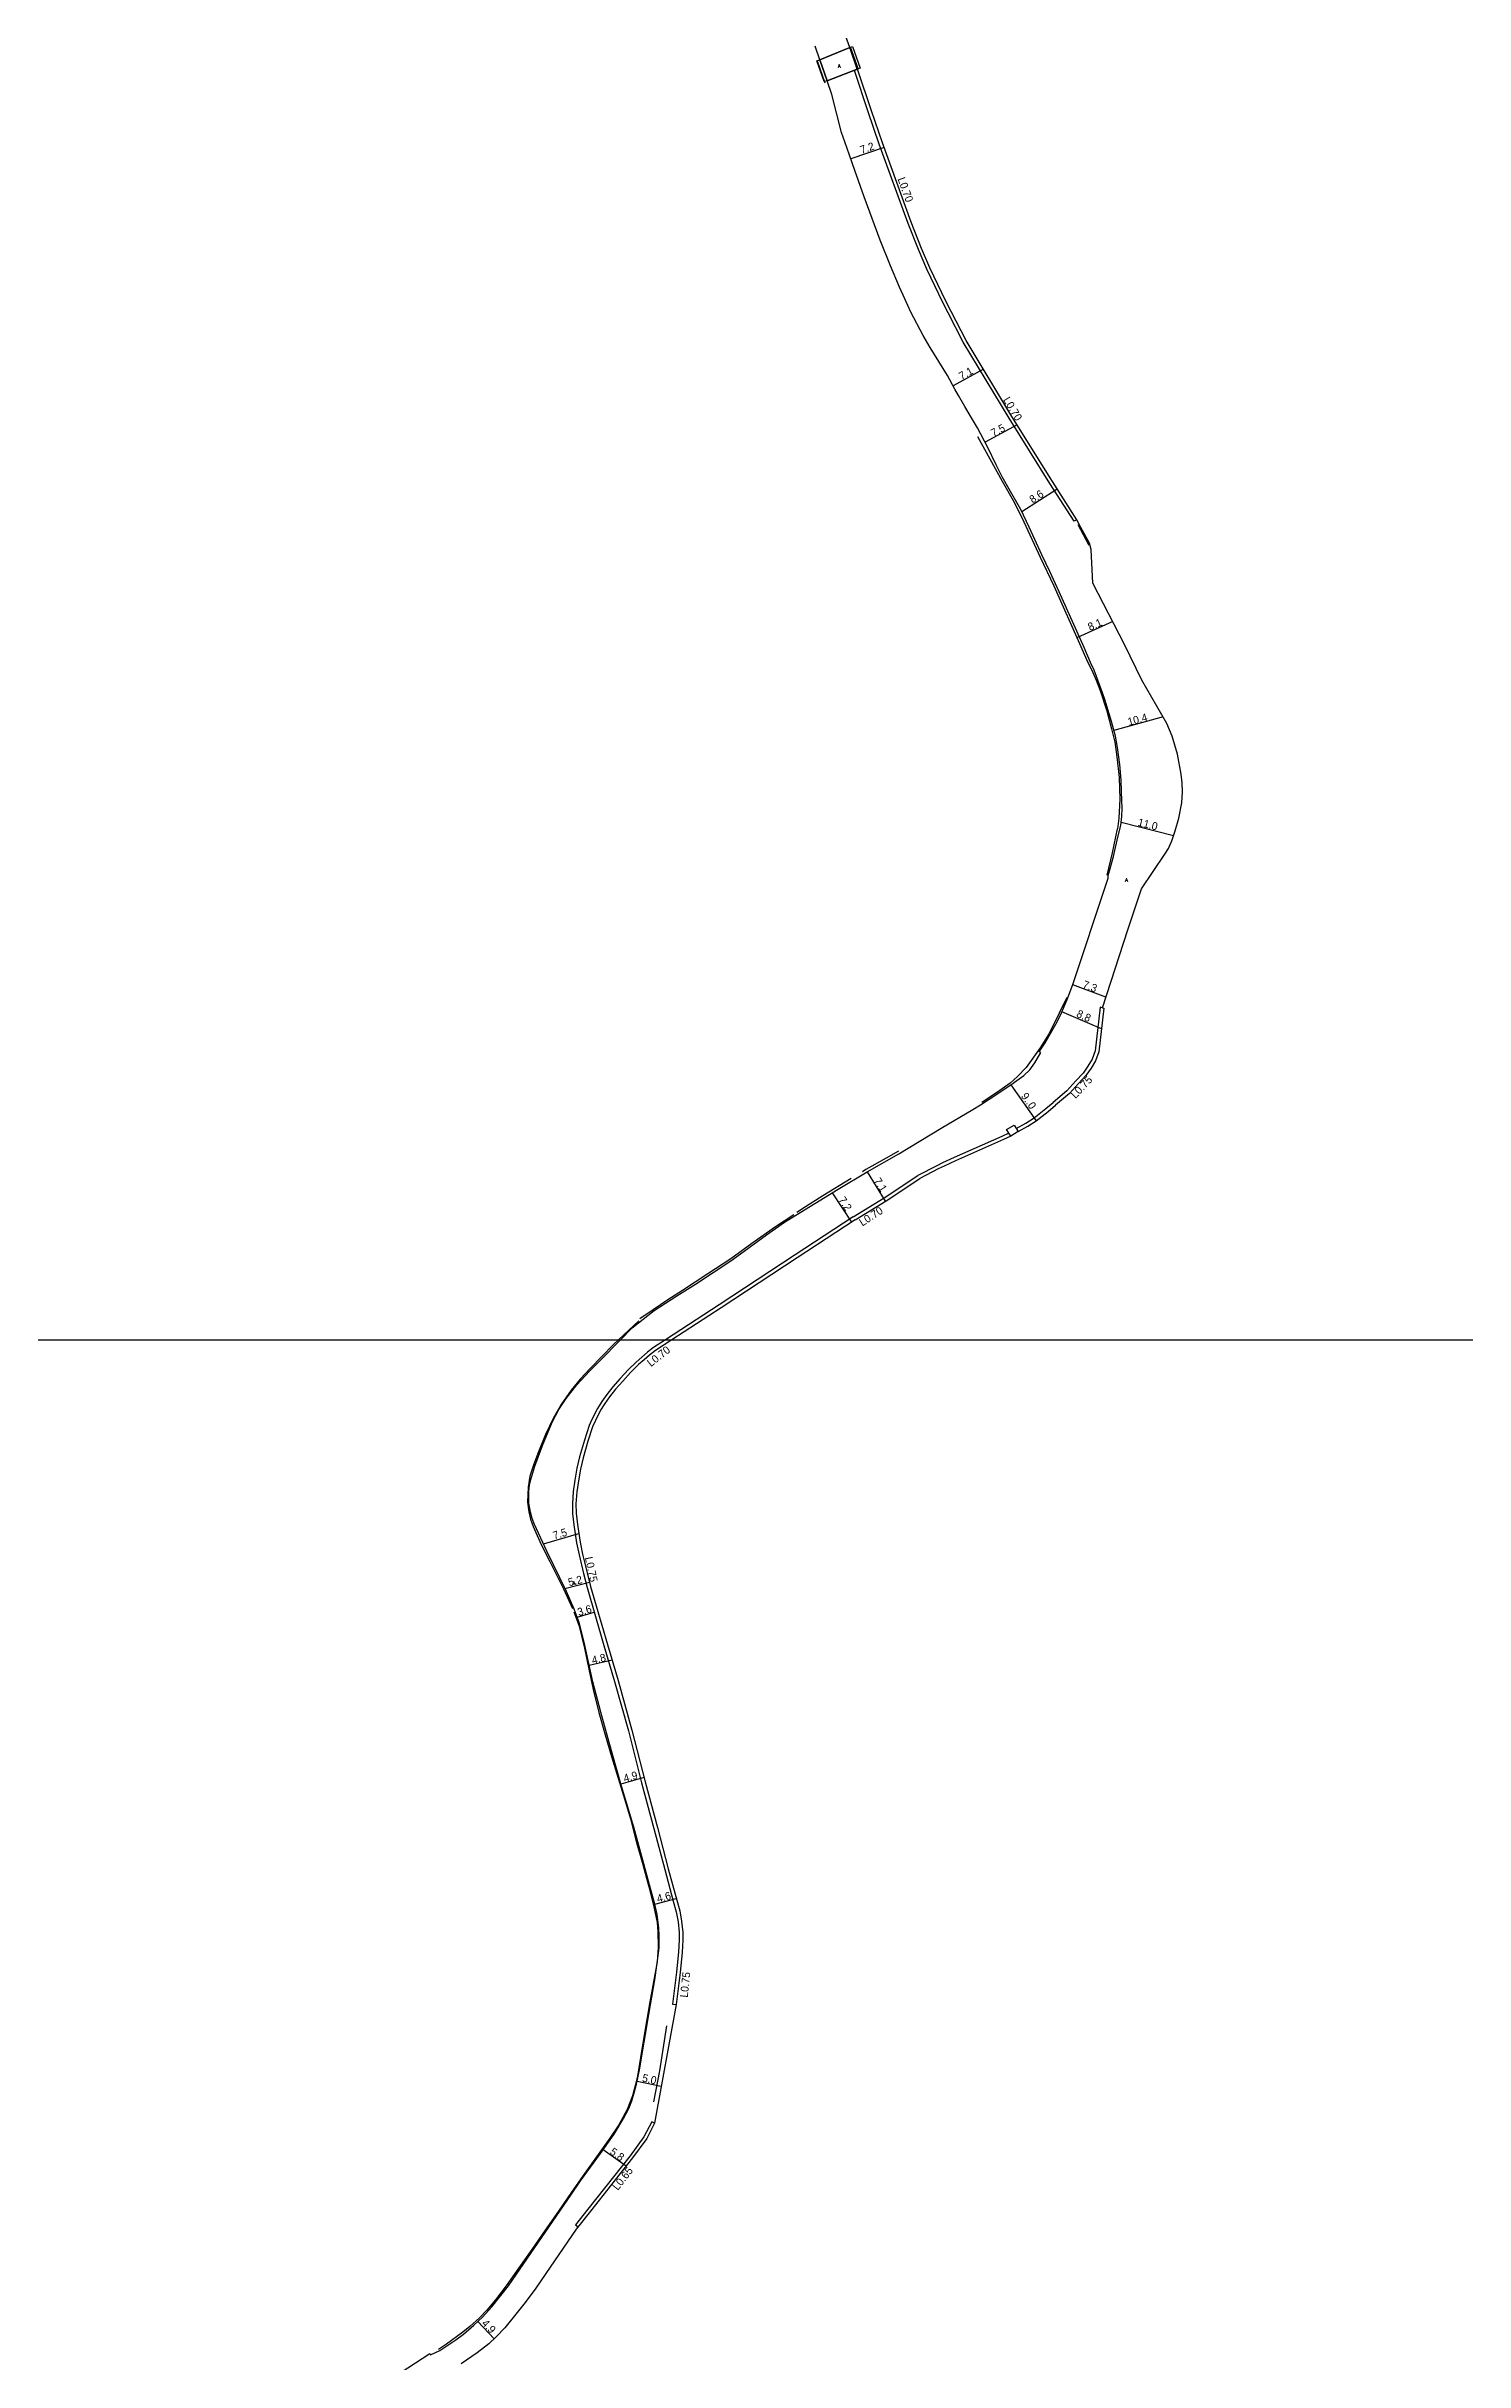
# Model space of a CAD drawing. Header units: metres. Extents: x -24000 to -20000, y -96000 to -93000.
# Drawn here: x -21381.1 to -21090.6, y -95009.2 to -94535.2 of the extents above; entities that cross this region are included whole.
import ezdxf

# ---------------------------------------------------------------- set-up
doc = ezdxf.new("R2010")
doc.units = ezdxf.units.M
doc.header["$LTSCALE"] = 2.5
for name, color, linetype in [('側溝・桝', 7, 'Continuous'), ('図郭', 7, 'Continuous'), ('幅員', 7, 'Continuous'), ('歩道・分離帯・安全施設', 7, 'Continuous'), ('舗装', 7, 'Continuous'), ('道路', 7, 'Continuous')]:
    doc.layers.add(name, color=color, linetype=linetype)
doc.styles.get("Standard").update_dxf_attribs({"font": ''})
doc.styles.add('YOKO_DECO', font='txt.shx', dxfattribs={"bigfont": 'extfont.shx'})
doc.styles.get('Standard').set_extended_font_data('@MS PGothic')

msp = doc.modelspace()

# ---------------------------------------------------------------- linework, layer by layer
at = {"layer": '側溝・桝'}
for points in [[(-21169.99, -94632.09), (-21170.59, -94632.43), (-21175.56, -94624.66), (-21183.89, -94611.34), (-21193.27, -94595.73), (-21196.4, -94589.76), (-21197.45, -94587.63), (-21200.74, -94580.79), (-21202.46, -94576.8), (-21204.58, -94571.42), (-21210.49, -94555.18), (-21212.76, -94548.58), (-21215.58, -94540.1), (-21215.01, -94539.88)], [(-21164.77, -94732.03), (-21165.25, -94731.87), (-21166.24, -94740.84), (-21166.88, -94742.57), (-21167.75, -94743.98), (-21168.73, -94745.41), (-21170.22, -94746.98), (-21172.07, -94749), (-21174.87, -94751.39)], [(-21182.42, -94756.73), (-21180.48, -94755.64), (-21178.78, -94754.53), (-21176.4, -94752.66), (-21174.87, -94751.39)], [(-21183.96, -94757.71), (-21185.37, -94758.37), (-21195.16, -94762.68), (-21197.52, -94763.78), (-21198.71, -94764.36), (-21202.57, -94766.37)], [(-21215.81, -94774.84), (-21209.48, -94770.94), (-21202.57, -94766.37)], [(-21215.81, -94774.84), (-21227.72, -94782.64), (-21243.29, -94792.85), (-21254.3, -94800)], [(-21254.3, -94800), (-21256.73, -94801.58), (-21257.98, -94802.56), (-21259.13, -94803.53), (-21260.29, -94804.56), (-21261.94, -94806.15), (-21263.58, -94807.96), (-21265.08, -94809.66), (-21266.32, -94811.21), (-21267.33, -94812.62), (-21268.22, -94814.05), (-21269.28, -94816.2), (-21269.89, -94817.58), (-21270.89, -94820.53), (-21271.88, -94824), (-21272.44, -94826.31), (-21272.86, -94828.78), (-21273.18, -94831.06), (-21273.36, -94833.56), (-21273.33, -94835.56), (-21273.07, -94837.92), (-21272.52, -94841.6), (-21271.98, -94844.04), (-21271.07, -94847.88), (-21270.35, -94850.7), (-21266.89, -94862.59), (-21264.7, -94869.97), (-21261.88, -94880.09), (-21259.16, -94890.7), (-21256.66, -94900.05), (-21254.42, -94908.49), (-21252.68, -94914.92), (-21252.08, -94917.11), (-21251.7, -94919.15), (-21251.48, -94921.36), (-21251.5, -94922.9), (-21251.61, -94925.34), (-21252.04, -94929.49), (-21252.84, -94936), (-21252.11, -94936.09)], [(-21256.5, -94960.39), (-21257.09, -94960.09), (-21258.69, -94963.19), (-21261.54, -94967.09), (-21270.17, -94978.01), (-21272.7, -94981.18), (-21272.18, -94981.6)]]:
    msp.add_lwpolyline(points, dxfattribs=at)
msp.add_lwpolyline([(-21183.57, -94758.33), (-21184.4, -94756.98), (-21182.88, -94756.04), (-21182.05, -94757.39)], close=True, dxfattribs=at)
at = {"layer": '図郭'}
for points in [[(-21600, -94800), (-20800, -94800), (-20800, -94200), (-21600, -94200)], [(-21600, -94800), (-20800, -94800), (-20800, -95400), (-21600, -95400)]]:
    msp.add_lwpolyline(points, close=True, dxfattribs=at)
at = {"layer": '幅員'}
for points in [[(-21209.51, -94555.86), (-21216.33, -94558.2)], [(-21189.13, -94601.28), (-21195.36, -94604.72)], [(-21182.25, -94612.67), (-21188.82, -94616.21)], [(-21181.29, -94630.41), (-21174.05, -94625.76)], [(-21162.65, -94652.95), (-21170.02, -94656.25)], [(-21152.36, -94672.49), (-21162.42, -94675.26)], [(-21150.2, -94696.8), (-21160.94, -94694.07)], [(-21164.06, -94729.86), (-21170.87, -94727.36)], [(-21164.98, -94736.37), (-21173.06, -94732.84)], [(-21183.55, -94747.81), (-21178.34, -94755.15)], [(-21212.98, -94765.61), (-21209.25, -94771.65)], [(-21220.12, -94769.93), (-21216.18, -94775.95)], [(-21279.27, -94841.81), (-21272.06, -94839.65)], [(-21274.88, -94850.92), (-21269.86, -94849.64)], [(-21272.36, -94856.8), (-21268.87, -94855.79)], [(-21265.22, -94865.62), (-21269.89, -94866.67)], [(-21258.67, -94889.63), (-21263.4, -94890.98)], [(-21256.49, -94915.59), (-21252.06, -94914.4)], [(-21255.15, -94952.89), (-21260.08, -94951.85)], [(-21262.36, -94969.2), (-21267.08, -94965.88)], [(-21289.36, -95004.52), (-21292.74, -95001)]]:
    msp.add_lwpolyline(points, dxfattribs=at)
at = {"layer": '歩道・分離帯・安全施設'}
for points in [[(-21214.76, -94539.89), (-21216.37, -94535.33)], [(-21223.21, -94538.14), (-21221.65, -94542.62)], [(-21190.39, -94615.04), (-21187.86, -94619.65), (-21185.33, -94624.21), (-21182.81, -94628.67), (-21180.88, -94632.54), (-21177.52, -94639.75), (-21174.76, -94645.66), (-21169.22, -94658.05), (-21168.01, -94660.72), (-21166.77, -94663.4), (-21166.04, -94664.96), (-21165.26, -94667.04), (-21163.9, -94671.22), (-21162.9, -94674.93), (-21162.26, -94677.64), (-21161.8, -94680.67), (-21161.32, -94684.89), (-21161.22, -94689.33), (-21161.4, -94693.18), (-21161.72, -94695.38)], [(-21167.48, -94637.39), (-21169.77, -94633.17)], [(-21163.8, -94704.87), (-21162.7, -94700.28), (-21161.69, -94695.41)], [(-21172.07, -94729.94), (-21173.64, -94733.11), (-21175.7, -94737.32), (-21177.54, -94740.24), (-21180.41, -94744.27), (-21182.2, -94746.07), (-21183.69, -94747.43), (-21185.32, -94748.6), (-21186.44, -94749.42), (-21189.5, -94751.39)], [(-21206.53, -94761.41), (-21209.07, -94762.82), (-21213.24, -94765.17), (-21213.93, -94765.59)], [(-21216.23, -94766.99), (-21222.08, -94770.54), (-21225.61, -94772.76), (-21227.39, -94773.95)], [(-21228.02, -94774.44), (-21231.77, -94776.88), (-21236.57, -94780.32), (-21240.86, -94783.42), (-21245.6, -94786.48), (-21250.79, -94789.9), (-21253.81, -94791.84), (-21256.82, -94793.9), (-21259.52, -94795.68)], [(-21259.77, -94796.12), (-21263.92, -94800)], [(-21263.92, -94800), (-21264.92, -94800.94), (-21267.33, -94803.43), (-21269.62, -94805.82), (-21271.75, -94808.09), (-21273.6, -94810.29), (-21275.62, -94813.23), (-21277.29, -94816.13), (-21278.85, -94819.37), (-21280.3, -94822.96), (-21281.28, -94825.46), (-21282.05, -94827.95), (-21282.41, -94830.19), (-21282.56, -94833.25), (-21282.27, -94835.24), (-21281.93, -94836.74), (-21281.39, -94838.21), (-21279.75, -94841.9), (-21278, -94845.4), (-21277.28, -94846.74), (-21275.19, -94850.97), (-21273.32, -94855.04)], [(-21273.08, -94855.69), (-21272.25, -94857.89), (-21271.99, -94858.64), (-21270.9, -94863.12), (-21269.92, -94867.81), (-21269.1, -94871.58), (-21267.9, -94876.34), (-21266.66, -94880.88), (-21265.34, -94885.29), (-21262.85, -94893.34), (-21261.42, -94898.09), (-21260.2, -94902.91), (-21258.89, -94907.44), (-21257.68, -94911.99), (-21256.81, -94915.48), (-21256.01, -94919.29), (-21255.84, -94921.14), (-21255.76, -94924.41), (-21256.01, -94927.35), (-21257.47, -94935.56), (-21258.68, -94942.4), (-21259.38, -94946.95), (-21260.06, -94951.15), (-21261.02, -94954.78), (-21262.14, -94957.61), (-21263.85, -94960.75), (-21265.66, -94963.49), (-21268.4, -94967.32), (-21271.13, -94971.13), (-21273.52, -94974.52), (-21276.19, -94978.44), (-21278.92, -94982.32), (-21281.68, -94986.23), (-21284.3, -94990.01), (-21286.94, -94993.73), (-21289.12, -94996.59), (-21290.91, -94998.68), (-21292.39, -95000.25), (-21294.33, -95002.01), (-21295.81, -95003.22), (-21299.16, -95005.62), (-21300.76, -95006.72)], [(-21256.64, -94956.04), (-21255.42, -94949.67), (-21254.02, -94940.44)]]:
    msp.add_lwpolyline(points, dxfattribs=at)
at = {"layer": '舗装'}
for points in [[(-21222.66, -94537.92), (-21216.55, -94535.44)], [(-21215.01, -94539.88), (-21221.19, -94542.21)]]:
    msp.add_lwpolyline(points, dxfattribs=at)
at = {"layer": '道路'}
for points in [[(-21156.75, -94707.64), (-21151.97, -94700.59), (-21151.25, -94699.42), (-21150.54, -94697.87), (-21149.89, -94695.79), (-21149.09, -94693.18), (-21148.52, -94690.06), (-21148.36, -94687.8), (-21148.42, -94685.95), (-21148.66, -94684.19), (-21149.41, -94680.1), (-21150.52, -94676.4), (-21151.59, -94673.81), (-21156.73, -94664.96), (-21160.22, -94657.65), (-21166.72, -94645.06), (-21167.09, -94638.18), (-21167.42, -94636.91), (-21169.17, -94633.68), (-21169.99, -94632.09), (-21174.99, -94624.3), (-21183.31, -94610.98), (-21192.67, -94595.39), (-21195.79, -94589.45), (-21196.83, -94587.33), (-21200.12, -94580.51), (-21201.82, -94576.54), (-21203.94, -94571.18), (-21209.85, -94554.95), (-21212.11, -94548.36), (-21214.94, -94539.86), (-21215.01, -94539.88), (-21216.55, -94535.44), (-21226.49, -94507.92)], [(-21179.64, -94744.74), (-21178.65, -94743.33), (-21177.41, -94741.21), (-21177.7, -94741.04), (-21176.51, -94739.2), (-21174.3, -94735.35), (-21173.37, -94733.57), (-21171.97, -94730.35), (-21170.82, -94727.23), (-21168.66, -94720.71), (-21166.13, -94713.06), (-21163.59, -94705.46), (-21163.62, -94704.97), (-21163.18, -94703.48), (-21162.54, -94701.06), (-21161.63, -94697.12), (-21161.02, -94694.72), (-21160.8, -94692.84), (-21160.75, -94691.24), (-21160.84, -94687.79), (-21160.95, -94685.43), (-21161.23, -94682.2), (-21161.69, -94678.77), (-21162.11, -94676.39), (-21162.93, -94673.41), (-21163.41, -94671.83), (-21164.23, -94669.13), (-21164.75, -94667.56), (-21166.45, -94662.92), (-21167.19, -94661.31), (-21168.53, -94658.28), (-21173.62, -94646.88), (-21175.57, -94642.71), (-21177.22, -94639.29), (-21178.63, -94636.12), (-21179.81, -94633.63), (-21181.47, -94630), (-21183.87, -94625.84), (-21185.29, -94623.29), (-21186.53, -94620.83), (-21188.22, -94617.33), (-21190.39, -94613.31), (-21191.6, -94611.24), (-21192.93, -94608.95), (-21194.25, -94606.69), (-21195, -94605.37), (-21196.54, -94602.58), (-21200.04, -94596.87), (-21201.52, -94594.39), (-21203.99, -94589.6), (-21205.26, -94586.85), (-21206.36, -94584.46), (-21208.2, -94580.14), (-21210.27, -94574.88), (-21213.56, -94565.99), (-21215.5, -94560.59), (-21216.58, -94557.44), (-21217.56, -94554.71), (-21218.22, -94552.79), (-21220.22, -94545.01), (-21221.19, -94542.21), (-21222.66, -94537.92), (-21223.63, -94535.11)], [(-21164.77, -94732.03), (-21159.54, -94716.1), (-21156.75, -94707.64)], [(-21164.77, -94732.03), (-21164.51, -94732.12), (-21165.5, -94741.02), (-21166.2, -94742.91), (-21167.11, -94744.39), (-21168.14, -94745.89), (-21169.66, -94747.5), (-21171.54, -94749.55), (-21174.39, -94751.98)], [(-21189.78, -94751.9), (-21187.95, -94750.77), (-21183.55, -94747.81), (-21182.28, -94746.92), (-21180.89, -94745.91), (-21179.64, -94744.74)], [(-21206.5, -94761.96), (-21197.81, -94756.68), (-21191.31, -94752.84), (-21189.78, -94751.9)], [(-21182.05, -94757.39), (-21180.08, -94756.29), (-21178.34, -94755.15), (-21175.92, -94753.25), (-21174.39, -94751.98)], [(-21182.05, -94757.39), (-21183.57, -94758.33), (-21185.05, -94759.02), (-21194.86, -94763.35), (-21197.21, -94764.44), (-21198.39, -94765.01), (-21202.21, -94767)], [(-21218.9, -94769.18), (-21212.98, -94765.61), (-21206.5, -94761.96)], [(-21263.51, -94800), (-21261.09, -94797.55), (-21256.59, -94793.98), (-21251.97, -94791.01), (-21248.1, -94788.65), (-21240.92, -94783.84), (-21238.88, -94782.43), (-21233.56, -94778.53), (-21229.91, -94775.93), (-21228.46, -94775.03), (-21218.9, -94769.18)], [(-21215.41, -94775.45), (-21209.09, -94771.55), (-21202.21, -94767)], [(-21215.41, -94775.45), (-21227.32, -94783.24), (-21242.9, -94793.46), (-21252.96, -94800)], [(-21310, -95012.4), (-21302.57, -95007.56), (-21302.44, -95007.85), (-21300.52, -95006.96), (-21297.22, -95004.79), (-21295.68, -95003.63), (-21293.53, -95001.77), (-21291.79, -95000.1), (-21289.82, -94998.01), (-21286.41, -94993.73), (-21280.42, -94984.95), (-21273.66, -94975.13), (-21271.72, -94972.2), (-21267.59, -94966.6), (-21264.78, -94962.62), (-21262.87, -94959.46), (-21261.76, -94957.41), (-21261.14, -94955.84), (-21260.7, -94954.16), (-21260.2, -94952.44), (-21259.58, -94949.51), (-21257.66, -94938.15), (-21256.47, -94931.02), (-21255.98, -94927.67), (-21255.59, -94924.52), (-21255.56, -94922.06), (-21255.63, -94920.49), (-21256.01, -94917.69), (-21256.49, -94915.59), (-21257.58, -94911.62), (-21258.92, -94906.57), (-21260.74, -94899.8), (-21263.42, -94890.92), (-21265.82, -94882.47), (-21267.5, -94876.23), (-21269.13, -94870.07), (-21270.96, -94861.93), (-21271.96, -94857.9), (-21272.98, -94855.14), (-21274.57, -94851.55), (-21278.58, -94843.29), (-21281.1, -94837.85), (-21281.57, -94836.62), (-21281.91, -94835.29), (-21282.24, -94833.43), (-21282.3, -94832.22), (-21282.28, -94831.07), (-21282.13, -94829.77), (-21281.87, -94828.59), (-21281.01, -94825.9), (-21279.48, -94821.64), (-21277.44, -94816.71), (-21276.13, -94814.3), (-21274.62, -94812), (-21272.45, -94809.23), (-21269.78, -94806.38), (-21267.76, -94804.3), (-21263.51, -94800)], [(-21252.96, -94800), (-21256.3, -94802.17), (-21257.53, -94803.12), (-21258.66, -94804.08), (-21259.79, -94805.09), (-21261.43, -94806.68), (-21263.03, -94808.45), (-21264.52, -94810.13), (-21265.73, -94811.65), (-21266.72, -94813.03), (-21267.58, -94814.41), (-21268.61, -94816.51), (-21269.2, -94817.85), (-21270.19, -94820.75), (-21271.16, -94824.19), (-21271.72, -94826.46), (-21272.13, -94828.9), (-21272.44, -94831.14), (-21272.62, -94833.58), (-21272.59, -94835.51), (-21272.33, -94837.83), (-21271.79, -94841.46), (-21271.26, -94843.88), (-21270.35, -94847.7), (-21269.63, -94850.52)], [(-21269.63, -94850.52), (-21266.18, -94862.38), (-21263.99, -94869.76), (-21261.17, -94879.9), (-21258.45, -94890.51), (-21255.94, -94899.86), (-21253.7, -94908.3), (-21251.97, -94914.73), (-21251.36, -94916.94), (-21250.97, -94919.04), (-21250.74, -94921.33), (-21250.76, -94922.92), (-21250.88, -94925.4), (-21251.3, -94929.57), (-21252.11, -94936.09)], [(-21252.11, -94936.09), (-21256.5, -94960.39)], [(-21256.5, -94960.39), (-21258.13, -94963.54), (-21261.01, -94967.49), (-21269.65, -94978.42), (-21272.56, -94982.07), (-21277.93, -94989.89), (-21280.87, -94994.17), (-21283.05, -94997.11), (-21284.92, -94999.52), (-21287.21, -95002.3), (-21288.95, -95004.12), (-21290.5, -95005.61), (-21292.86, -95007.4), (-21296.12, -95009.7)]]:
    msp.add_lwpolyline(points, dxfattribs=at)
for points in [[(-21221.19, -94542.21), (-21215.01, -94539.88), (-21216.55, -94535.44), (-21222.66, -94537.92)], [(-21215.01, -94539.88), (-21216.55, -94535.44), (-21215.95, -94535.23), (-21214.41, -94539.67)], [(-21221.19, -94542.21), (-21221.79, -94542.4), (-21223.27, -94538.12), (-21222.66, -94537.92)]]:
    msp.add_lwpolyline(points, close=True, dxfattribs=at)

# ---------------------------------------------------------------- texts
at = {"layer": '側溝・桝'}
for s, rotation, p in [('L0.70', 290, (-21206.76, -94562.32)), ('L0.70', 301, (-21185.18, -94607.55)), ('L0.75', 47, (-21170.27, -94750.73)), ('L0.70', 33, (-21213.95, -94776.83)), ('L0.70', 38, (-21257.27, -94805.62)), ('L0.75', 282, (-21270.8, -94844.61)), ('L0.75', 84, (-21249.73, -94934.74)), ('L0.65', 52, (-21264.05, -94974.28))]:
    msp.add_text(s, height=1.6, rotation=rotation, dxfattribs=at).set_placement(p)
at = {"layer": '幅員'}
for s, rotation, p in [('7.2', 19, (-21214.1, -94557.2)), ('7.1', 29, (-21193.63, -94603.53)), ('7.5', 28, (-21187.09, -94615.19)), ('8.6', 33, (-21179.09, -94628.81)), ('8.1', 24, (-21167.32, -94654.88)), ('10.4', 15, (-21159.36, -94674.3)), ('11.0', 346, (-21157.65, -94694.75)), ('7.3', 340, (-21168.96, -94727.9)), ('8.8', 336, (-21170.24, -94733.82)), ('9..0', 305, (-21181.53, -94750.11)), ('7.1', 302, (-21211.69, -94767.45)), ('7.2', 303, (-21218.92, -94771.36)), ('7.5', 17, (-21277.07, -94840.92)), ('5.2', 14, (-21274, -94850.48)), ('3.6', 16, (-21272.05, -94856.59)), ('4.8', 13, (-21269.19, -94866.42)), ('4.9', 16, (-21262.63, -94890.63)), ('4.6', 15, (-21255.82, -94915.25)), ('5.0', 348, (-21259.16, -94951.86)), ('5.8', 325, (-21265.83, -94966.61)), ('4.9', 314, (-21292.06, -95001.5))]:
    msp.add_text(s, height=1.6, rotation=rotation, dxfattribs=at).set_placement(p)
at = {"layer": '舗装', "style": 'YOKO_DECO'}
for p in [(-21218.96, -94539.55, 607.88), (-21160.12, -94706.21, 601.62), (-21273.35, -94850.19, 597.65)]:
    msp.add_text('A', height=0.75, dxfattribs=at).set_placement(p)

doc.saveas('drawing.dxf')
